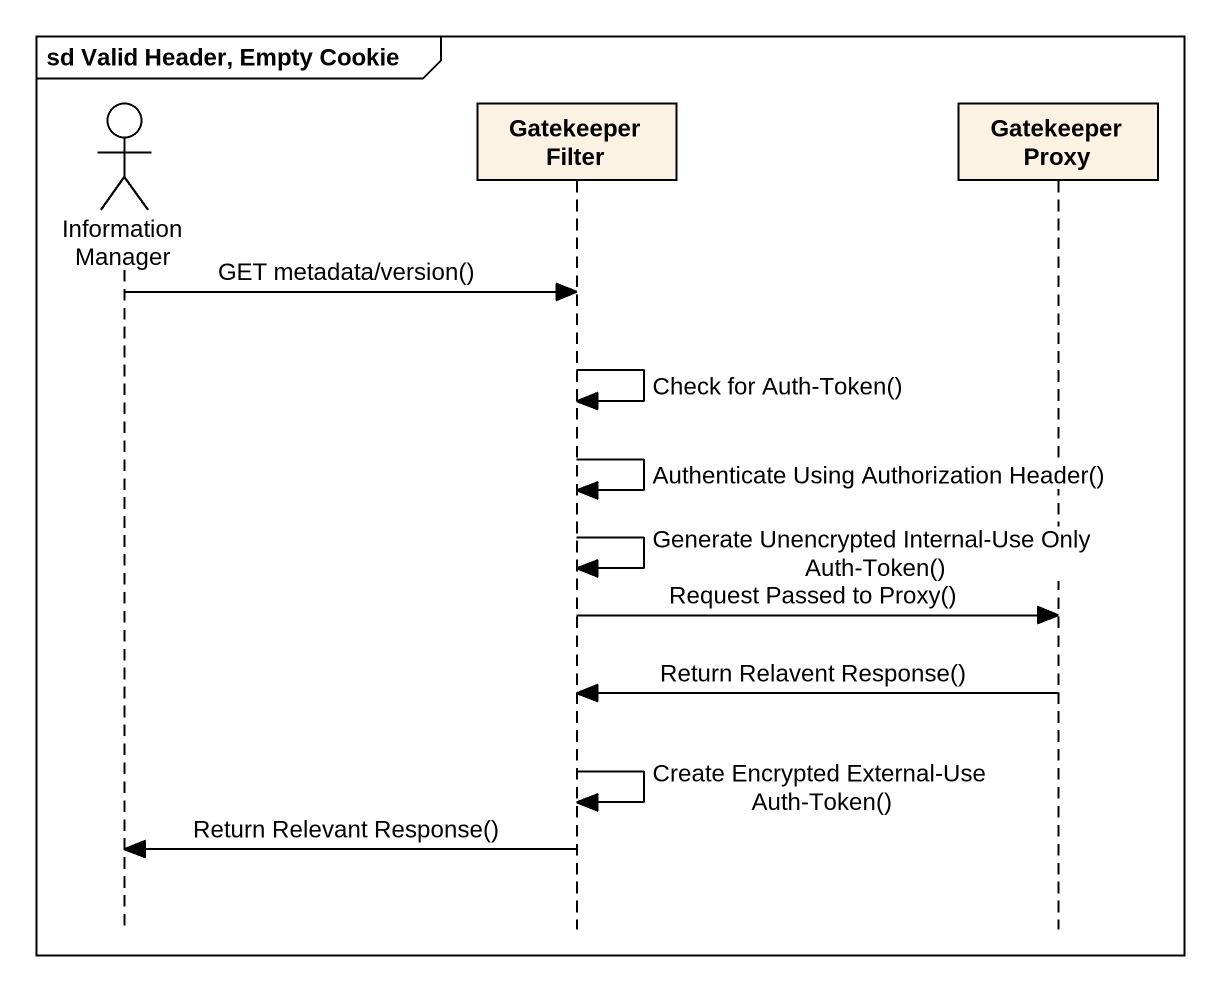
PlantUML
@startuml
mainframe sd Valid Header, Empty Cookie
hide footbox
actor "Information Manager" as Information_Manager
participant "Gatekeeper Filter" as Gatekeeper_Filter
participant "Gatekeeper Proxy" as Gatekeeper_Proxy

Information_Manager -> Gatekeeper_Filter : GET metadata/version()
Gatekeeper_Filter -> Gatekeeper_Filter : Check for Auth-Token()
Gatekeeper_Filter -> Gatekeeper_Filter : Authenticate Using Authorization Header()
Gatekeeper_Filter -> Gatekeeper_Filter : Generate Unencrypted Internal-Use Only Auth-Token()
Gatekeeper_Filter -> Gatekeeper_Proxy : Request Passed to Proxy()
Gatekeeper_Proxy -> Gatekeeper_Filter : Return Relavent Response()
Gatekeeper_Filter -> Gatekeeper_Filter : Create Encrypted External-Use Auth-Token()
Gatekeeper_Filter -> Information_Manager : Return Relevant Response()
@enduml
